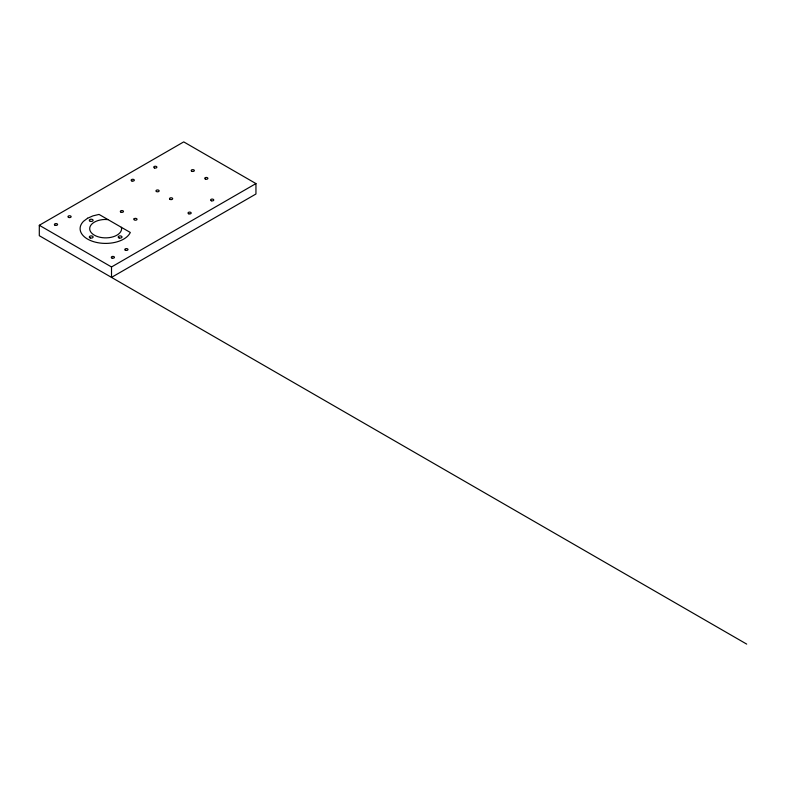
<?xml version="1.0" encoding="UTF-8"?>
<svg xmlns="http://www.w3.org/2000/svg" width="786" height="786" viewBox="0 0 786 786"><rect width="100%" height="100%" fill="white"/><g stroke="black" fill="none" stroke-linecap="round" stroke-linejoin="round"><path stroke-width="1.18" d="M746.7 644.107L39.3 235.702L39.3 225.277L183.728 141.893L255.951 183.58L255.951 194.004L111.514 277.389L111.514 266.965L255.951 183.58M108.006 219.599L104.617 219.471A15.956 9.216 0 0 0 89.722 229.257A15.956 9.216 0 0 0 106.68 237.853A15.956 9.216 0 0 0 121.575 228.068L121.299 227.272M39.3 225.277L111.514 266.965M134.17 218.724L133.964 218.93A1.592 0.924 0 0 0 134.308 219.933A1.592 0.924 0 0 0 136.047 220.129L136.41 220.011A1.592 0.924 0 0 0 136.567 218.626A1.592 0.924 0 0 0 134.17 218.724M87.59 218.243L83.532 221.288A25.535 14.738 0 0 0 95.882 242.285A25.535 14.738 0 0 0 130.309 232.479L99.036 214.421L92.886 215.895L87.59 218.243M169.963 199.349A1.592 0.924 0 0 0 172.635 198.937A1.592 0.924 0 0 0 170.68 197.807A1.592 0.924 0 0 0 169.963 199.349M156.424 191.529A1.592 0.924 0 0 0 159.096 191.116A1.592 0.924 0 0 0 157.141 189.986A1.592 0.924 0 0 0 156.424 191.529M191.961 171.348A1.592 0.924 0 0 0 194.358 170.552A1.592 0.924 0 0 0 191.961 169.756A1.592 0.924 0 0 0 191.961 171.348M205.5 179.169A1.592 0.924 0 0 0 207.897 178.373A1.592 0.924 0 0 0 205.5 177.567A1.592 0.924 0 0 0 205.5 179.169M125.279 250.164A1.592 0.924 0 0 0 127.951 249.751A1.592 0.924 0 0 0 125.996 248.622A1.592 0.924 0 0 0 125.279 250.164M112.074 258.122A1.592 0.924 0 0 0 114.461 257.327A1.592 0.924 0 0 0 112.074 256.531A1.592 0.924 0 0 0 112.074 258.122M55.01 225.218A1.592 0.924 0 0 0 57.575 224.629A1.592 0.924 0 0 0 55.413 223.637A1.592 0.924 0 0 0 55.01 225.218M68.618 217.427A1.592 0.924 0 0 0 71.133 216.769A1.592 0.924 0 0 0 68.883 215.836A1.592 0.924 0 0 0 68.618 217.427M131.93 180.996A1.592 0.924 0 0 0 134.327 180.191A1.592 0.924 0 0 0 131.93 179.395A1.592 0.924 0 0 0 131.93 180.996M154.498 167.958A1.592 0.924 0 0 0 156.895 167.163A1.592 0.924 0 0 0 154.498 166.367A1.592 0.924 0 0 0 154.498 167.958M188.797 213.821A1.592 0.924 0 0 0 191.195 213.026A1.592 0.924 0 0 0 188.797 212.23A1.592 0.924 0 0 0 188.797 213.821M211.365 200.794A1.592 0.924 0 0 0 213.763 199.998A1.592 0.924 0 0 0 211.365 199.202A1.592 0.924 0 0 0 211.365 200.794M121.103 212.259A1.592 0.924 0 0 0 123.49 211.463A1.592 0.924 0 0 0 121.103 210.668A1.592 0.924 0 0 0 121.103 212.259M90.252 221.279A1.916 1.11 0 0 0 93.121 220.326A1.916 1.11 0 0 0 90.252 219.363A1.916 1.11 0 0 0 90.252 221.279M119.138 237.962A1.916 1.11 0 0 0 122.007 236.999A1.916 1.11 0 0 0 119.138 236.046A1.916 1.11 0 0 0 119.138 237.962M90.252 237.962A1.916 1.11 0 0 0 93.121 236.999A1.916 1.11 0 0 0 90.252 236.046A1.916 1.11 0 0 0 90.252 237.962"/></g></svg>
